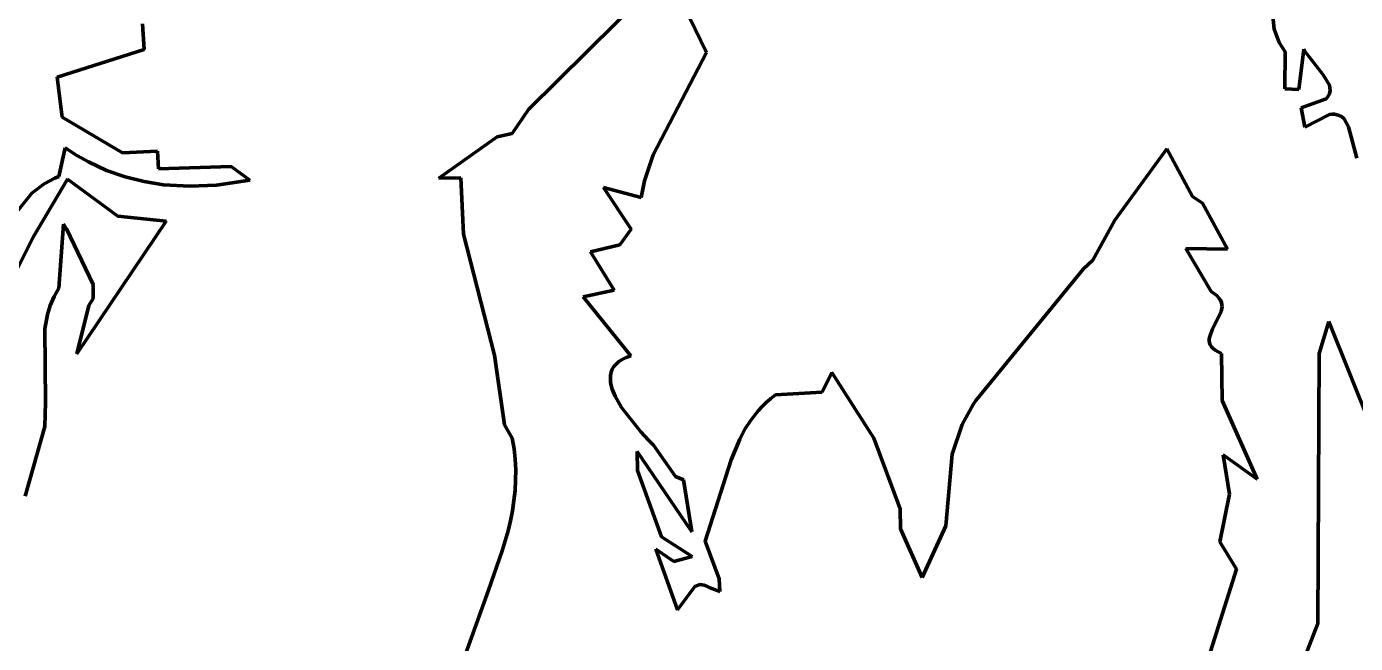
# Model space of a CAD drawing. Header units: millimetres. Extents: x 0 to 7.9, y 0 to 11.
# Drawn here: x 2.153 to 3.459, y 7.772 to 8.378 of the extents above; entities that cross this region are included whole.
import ezdxf

# ---------------------------------------------------------------- set-up
doc = ezdxf.new("R2010")
doc.units = ezdxf.units.MM
doc.layers.add('color#020202ff', color=7, linetype='CONTINUOUS', lineweight=100)
doc.layers.add('color#ffffffff', color=7, linetype='CONTINUOUS', lineweight=100)

msp = doc.modelspace()

# ---------------------------------------------------------------- linework, layer by layer
at = {"layer": 'color#020202ff'}
for p, q in [((3.3715, 8.4478), (3.3787, 8.3758)), ((2.7826, 8.4318), (2.6461, 8.2967)), ((2.8209, 8.3528), (2.7826, 8.4318)), ((2.2685, 8.3556), (2.2668, 8.381)), ((3.3787, 8.3758), (3.3839, 8.3626)), ((3.3839, 8.3626), (3.3897, 8.3533)), ((2.1831, 8.3285), (2.2685, 8.3556)), ((2.7686, 8.2523), (2.8209, 8.3528)), ((3.3897, 8.3533), (3.3894, 8.3171)), ((3.4032, 8.3164), (3.4081, 8.3559)), ((3.4081, 8.3559), (3.4087, 8.3543)), ((3.4087, 8.3543), (3.4271, 8.3307)), ((3.4271, 8.3307), (3.4331, 8.3206)), ((2.1878, 8.2892), (2.1831, 8.3285)), ((3.4331, 8.3206), (3.4338, 8.3155)), ((3.3894, 8.3171), (3.4032, 8.3164)), ((3.4299, 8.3072), (3.4055, 8.2983)), ((3.4313, 8.3089), (3.4299, 8.3072)), ((3.4331, 8.3122), (3.4313, 8.3089)), ((3.4338, 8.3155), (3.4331, 8.3122)), ((2.6461, 8.2967), (2.6301, 8.2733)), ((3.4055, 8.2983), (3.409, 8.2795)), ((3.409, 8.2795), (3.4333, 8.2919)), ((3.4333, 8.2919), (3.4357, 8.2921)), ((3.4357, 8.2921), (3.438, 8.2921)), ((3.438, 8.2921), (3.4419, 8.2913)), ((2.2473, 8.2543), (2.1878, 8.2892)), ((3.4419, 8.2913), (3.4451, 8.2898)), ((3.4451, 8.2898), (3.4477, 8.2876)), ((3.4477, 8.2876), (3.452, 8.2798)), ((3.452, 8.2798), (3.4602, 8.2489)), ((2.6155, 8.27), (2.5581, 8.2294)), ((2.6301, 8.2733), (2.6155, 8.27)), ((2.1845, 8.2309), (2.191, 8.2591)), ((2.191, 8.2591), (2.2022, 8.2517)), ((2.2815, 8.2559), (2.2473, 8.2543)), ((2.2827, 8.2384), (2.2815, 8.2559)), ((3.2735, 8.2582), (3.2223, 8.1881)), ((3.2986, 8.2112), (3.2735, 8.2582)), ((2.2022, 8.2517), (2.2137, 8.2452)), ((2.2137, 8.2452), (2.2315, 8.237)), ((2.3541, 8.2409), (2.2827, 8.2384)), ((2.3723, 8.2275), (2.3541, 8.2409)), ((2.76, 8.2266), (2.7686, 8.2523)), ((2.1931, 8.2282), (2.1594, 8.1713)), ((2.1703, 8.2238), (2.1808, 8.2294)), ((2.1808, 8.2294), (2.1845, 8.2309)), ((2.2427, 8.1921), (2.1931, 8.2282)), ((2.2315, 8.237), (2.2498, 8.2305)), ((2.2498, 8.2305), (2.2685, 8.2259)), ((2.3396, 8.2225), (2.3723, 8.2275)), ((2.5581, 8.2294), (2.5795, 8.2295)), ((2.5795, 8.2295), (2.5822, 8.1742)), ((2.7567, 8.2103), (2.76, 8.2266)), ((2.107, 8.1508), (2.158, 8.2145)), ((2.158, 8.2145), (2.1703, 8.2238)), ((2.2685, 8.2259), (2.2876, 8.2229)), ((2.2876, 8.2229), (2.3135, 8.2214)), ((2.3135, 8.2214), (2.3396, 8.2225)), ((2.7471, 8.1792), (2.72, 8.22)), ((2.72, 8.22), (2.7567, 8.2103)), ((3.3084, 8.2049), (3.2986, 8.2112)), ((3.3331, 8.1597), (3.3084, 8.2049)), ((2.2023, 8.0567), (2.2902, 8.1871)), ((2.2902, 8.1871), (2.2427, 8.1921)), ((3.2223, 8.1881), (3.2008, 8.1487)), ((2.1848, 8.1214), (2.1892, 8.184)), ((2.1892, 8.184), (2.1921, 8.1794)), ((2.1921, 8.1794), (2.2183, 8.125)), ((2.5822, 8.1742), (2.6127, 8.0554)), ((2.7359, 8.1639), (2.7471, 8.1792)), ((2.1594, 8.1713), (2.1382, 8.1287)), ((2.7071, 8.1571), (2.7359, 8.1639)), ((2.7302, 8.1193), (2.7071, 8.1571)), ((3.2008, 8.1487), (3.1914, 8.1404)), ((3.3171, 8.1179), (3.2922, 8.1602)), ((3.2922, 8.1602), (3.3331, 8.1597)), ((3.1914, 8.1404), (3.0858, 8.0108)), ((2.2183, 8.125), (2.2184, 8.1112)), ((2.1762, 8.1043), (2.1799, 8.113)), ((2.1799, 8.113), (2.1848, 8.1214)), ((2.2184, 8.1112), (2.2141, 8.1043)), ((2.6999, 8.1127), (2.7302, 8.1193)), ((2.7467, 8.0548), (2.6999, 8.1127)), ((3.3202, 8.1158), (3.3171, 8.1179)), ((3.3227, 8.1137), (3.3202, 8.1158)), ((3.3246, 8.1116), (3.3227, 8.1137)), ((3.326, 8.1094), (3.3246, 8.1116)), ((3.327, 8.1073), (3.326, 8.1094)), ((2.1734, 8.0954), (2.1762, 8.1043)), ((2.2141, 8.1043), (2.2023, 8.0567)), ((3.318, 8.0802), (3.3269, 8.0983)), ((3.3269, 8.0983), (3.3276, 8.1028)), ((3.3275, 8.105), (3.327, 8.1073)), ((3.3276, 8.1028), (3.3275, 8.105)), ((2.1708, 8.0815), (2.1734, 8.0954)), ((3.4326, 8.0885), (3.423, 8.0571)), ((3.4739, 7.9858), (3.4326, 8.0885)), ((2.1717, 8.009), (2.1708, 8.0815)), ((3.315, 8.0696), (3.3151, 8.0716)), ((3.3153, 8.0676), (3.315, 8.0696)), ((3.3151, 8.0716), (3.3155, 8.0737)), ((3.3155, 8.0737), (3.318, 8.0802)), ((3.316, 8.0657), (3.3153, 8.0676)), ((3.3172, 8.0638), (3.316, 8.0657)), ((3.3188, 8.062), (3.3172, 8.0638)), ((3.321, 8.0603), (3.3188, 8.062)), ((3.3238, 8.0586), (3.321, 8.0603)), ((3.3272, 8.057), (3.3238, 8.0586)), ((3.3278, 8.0108), (3.3272, 8.057)), ((3.423, 8.0571), (3.4219, 7.7919)), ((2.6127, 8.0554), (2.6226, 7.9869)), ((2.7284, 8.0416), (2.73, 8.0443)), ((2.73, 8.0443), (2.7322, 8.0468)), ((2.7322, 8.0468), (2.7349, 8.0492)), ((2.7349, 8.0492), (2.7382, 8.0513)), ((2.7382, 8.0513), (2.7421, 8.0532)), ((2.7421, 8.0532), (2.7467, 8.0548)), ((2.7266, 8.0324), (2.7267, 8.0356)), ((2.7268, 8.0291), (2.7266, 8.0324)), ((2.7267, 8.0356), (2.7273, 8.0387)), ((2.7273, 8.0387), (2.7284, 8.0416)), ((2.9442, 8.0383), (2.9348, 8.0193)), ((2.9855, 7.9741), (2.9442, 8.0383)), ((2.7274, 8.0257), (2.7268, 8.0291)), ((2.7284, 8.0222), (2.7274, 8.0257)), ((2.7313, 8.0151), (2.7284, 8.0222)), ((2.9348, 8.0193), (2.8889, 8.0165)), ((2.1708, 7.9853), (2.1717, 8.009)), ((2.7375, 8.0041), (2.7313, 8.0151)), ((2.8756, 8.0049), (2.8717, 8.0008)), ((2.8797, 8.0089), (2.8756, 8.0049)), ((2.8842, 8.0128), (2.8797, 8.0089)), ((2.8889, 8.0165), (2.8842, 8.0128)), ((3.0832, 8.007), (3.0723, 7.9874)), ((3.0858, 8.0108), (3.0832, 8.007)), ((3.362, 7.9338), (3.3278, 8.0108)), ((2.7564, 7.9802), (2.7375, 8.0041)), ((2.8648, 7.992), (2.8588, 7.9828)), ((2.8717, 8.0008), (2.8648, 7.992)), ((2.1515, 7.917), (2.1708, 7.9853)), ((2.6226, 7.9869), (2.63, 7.9741)), ((2.7643, 7.9717), (2.7564, 7.9802)), ((2.8588, 7.9828), (2.8537, 7.9731)), ((3.0723, 7.9874), (3.0623, 7.9584)), ((2.63, 7.9741), (2.6319, 7.9636)), ((2.769, 7.967), (2.7643, 7.9717)), ((2.7905, 7.9364), (2.769, 7.967)), ((2.8537, 7.9731), (2.8452, 7.9528)), ((3.0114, 7.9047), (2.9855, 7.9741)), ((2.6319, 7.9636), (2.633, 7.9532)), ((2.633, 7.9532), (2.6336, 7.9429)), ((2.7531, 7.9423), (2.753, 7.9608)), ((2.753, 7.9608), (2.8067, 7.882)), ((2.8452, 7.9528), (2.8197, 7.8729)), ((3.0623, 7.9584), (3.0562, 7.8877)), ((3.3349, 7.9189), (3.3288, 7.9575)), ((3.3288, 7.9575), (3.362, 7.9338)), ((2.6336, 7.9429), (2.6335, 7.9327)), ((2.7769, 7.8771), (2.7531, 7.9423)), ((2.6335, 7.9327), (2.6329, 7.9226)), ((2.7984, 7.9331), (2.7905, 7.9364)), ((2.8067, 7.882), (2.7984, 7.9331)), ((2.6329, 7.9226), (2.6318, 7.9126)), ((3.3254, 7.8722), (3.3349, 7.9189)), ((2.6303, 7.9026), (2.6283, 7.8927)), ((2.6318, 7.9126), (2.6303, 7.9026)), ((3.0117, 7.8849), (3.0114, 7.9047)), ((2.6283, 7.8927), (2.626, 7.8829)), ((3.0562, 7.8877), (3.0331, 7.8371)), ((2.626, 7.8829), (2.6204, 7.8634)), ((2.8069, 7.8578), (2.7769, 7.8771)), ((3.0331, 7.8371), (3.0117, 7.8849)), ((2.6204, 7.8634), (2.6069, 7.8248)), ((2.7924, 7.8053), (2.7712, 7.8649)), ((2.7712, 7.8649), (2.7891, 7.8529)), ((2.8197, 7.8729), (2.8335, 7.8357)), ((3.342, 7.8453), (3.3254, 7.8722)), ((2.7891, 7.8529), (2.8069, 7.8578)), ((2.8335, 7.8357), (2.8341, 7.8233)), ((3.3083, 7.7394), (3.342, 7.8453)), ((2.6069, 7.8248), (2.5827, 7.7571)), ((2.8095, 7.8283), (2.7924, 7.8053)), ((2.8145, 7.8302), (2.8095, 7.8283)), ((2.8188, 7.8297), (2.8145, 7.8302)), ((2.822, 7.8284), (2.8188, 7.8297)), ((2.8237, 7.8274), (2.822, 7.8284)), ((2.8341, 7.8233), (2.8237, 7.8274)), ((3.4219, 7.7919), (3.4046, 7.748))]:
    msp.add_line(p, q, dxfattribs=at)
at = {"layer": 'color#ffffffff'}
for p, q in [((3.3787, 8.3758), (3.3715, 8.4478)), ((2.6461, 8.2967), (2.7826, 8.4318)), ((2.7826, 8.4318), (2.8209, 8.3528)), ((2.2668, 8.381), (2.2685, 8.3556)), ((3.3839, 8.3626), (3.3787, 8.3758)), ((3.3897, 8.3533), (3.3839, 8.3626)), ((2.2685, 8.3556), (2.1831, 8.3285)), ((2.8209, 8.3528), (2.7686, 8.2523)), ((3.3894, 8.3171), (3.3897, 8.3533)), ((3.4081, 8.3559), (3.4032, 8.3164)), ((3.4087, 8.3543), (3.4081, 8.3559)), ((3.4271, 8.3307), (3.4087, 8.3543)), ((3.4331, 8.3206), (3.4271, 8.3307)), ((2.1831, 8.3285), (2.1878, 8.2892)), ((3.4338, 8.3155), (3.4331, 8.3206)), ((3.4032, 8.3164), (3.3894, 8.3171)), ((3.4055, 8.2983), (3.4299, 8.3072)), ((3.4299, 8.3072), (3.4313, 8.3089)), ((3.4313, 8.3089), (3.4331, 8.3122)), ((3.4331, 8.3122), (3.4338, 8.3155)), ((2.6301, 8.2733), (2.6461, 8.2967)), ((3.409, 8.2795), (3.4055, 8.2983)), ((3.4333, 8.2919), (3.409, 8.2795)), ((3.4357, 8.2921), (3.4333, 8.2919)), ((3.438, 8.2921), (3.4357, 8.2921)), ((3.4419, 8.2913), (3.438, 8.2921)), ((2.1878, 8.2892), (2.2473, 8.2543)), ((3.4451, 8.2898), (3.4419, 8.2913)), ((3.4477, 8.2876), (3.4451, 8.2898)), ((3.452, 8.2798), (3.4477, 8.2876)), ((3.4602, 8.2489), (3.452, 8.2798)), ((2.5581, 8.2294), (2.6155, 8.27)), ((2.6155, 8.27), (2.6301, 8.2733)), ((2.191, 8.2591), (2.1845, 8.2309)), ((2.2022, 8.2517), (2.191, 8.2591)), ((2.2473, 8.2543), (2.2815, 8.2559)), ((2.2815, 8.2559), (2.2827, 8.2384)), ((3.2223, 8.1881), (3.2735, 8.2582)), ((3.2735, 8.2582), (3.2986, 8.2112)), ((2.2137, 8.2452), (2.2022, 8.2517)), ((2.2315, 8.237), (2.2137, 8.2452)), ((2.2827, 8.2384), (2.3541, 8.2409)), ((2.3541, 8.2409), (2.3723, 8.2275)), ((2.7686, 8.2523), (2.76, 8.2266)), ((2.1594, 8.1713), (2.1931, 8.2282)), ((2.1808, 8.2294), (2.1703, 8.2238)), ((2.1845, 8.2309), (2.1808, 8.2294)), ((2.1931, 8.2282), (2.2427, 8.1921)), ((2.2498, 8.2305), (2.2315, 8.237)), ((2.2685, 8.2259), (2.2498, 8.2305)), ((2.3723, 8.2275), (2.3396, 8.2225)), ((2.5795, 8.2295), (2.5581, 8.2294)), ((2.5822, 8.1742), (2.5795, 8.2295)), ((2.76, 8.2266), (2.7567, 8.2103)), ((2.158, 8.2145), (2.107, 8.1508)), ((2.1703, 8.2238), (2.158, 8.2145)), ((2.2876, 8.2229), (2.2685, 8.2259)), ((2.3135, 8.2214), (2.2876, 8.2229)), ((2.3396, 8.2225), (2.3135, 8.2214)), ((2.7567, 8.2103), (2.72, 8.22)), ((2.72, 8.22), (2.7471, 8.1792)), ((3.2986, 8.2112), (3.3084, 8.2049)), ((3.3084, 8.2049), (3.3331, 8.1597)), ((2.2902, 8.1871), (2.2023, 8.0567)), ((2.2427, 8.1921), (2.2902, 8.1871)), ((3.2008, 8.1487), (3.2223, 8.1881)), ((2.1892, 8.184), (2.1848, 8.1214)), ((2.1921, 8.1794), (2.1892, 8.184)), ((2.2183, 8.125), (2.1921, 8.1794)), ((2.6127, 8.0554), (2.5822, 8.1742)), ((2.7471, 8.1792), (2.7359, 8.1639)), ((2.1382, 8.1287), (2.1594, 8.1713)), ((2.7359, 8.1639), (2.7071, 8.1571)), ((2.7071, 8.1571), (2.7302, 8.1193)), ((3.1914, 8.1404), (3.2008, 8.1487)), ((3.3331, 8.1597), (3.2922, 8.1602)), ((3.2922, 8.1602), (3.3171, 8.1179)), ((3.0858, 8.0108), (3.1914, 8.1404)), ((2.2184, 8.1112), (2.2183, 8.125)), ((2.1799, 8.113), (2.1762, 8.1043)), ((2.1848, 8.1214), (2.1799, 8.113)), ((2.2141, 8.1043), (2.2184, 8.1112)), ((2.7302, 8.1193), (2.6999, 8.1127)), ((2.6999, 8.1127), (2.7467, 8.0548)), ((3.3171, 8.1179), (3.3202, 8.1158)), ((3.3202, 8.1158), (3.3227, 8.1137)), ((3.3227, 8.1137), (3.3246, 8.1116)), ((3.3246, 8.1116), (3.326, 8.1094)), ((3.326, 8.1094), (3.327, 8.1073)), ((2.1762, 8.1043), (2.1734, 8.0954)), ((2.2023, 8.0567), (2.2141, 8.1043)), ((3.3269, 8.0983), (3.318, 8.0802)), ((3.3276, 8.1028), (3.3269, 8.0983)), ((3.327, 8.1073), (3.3275, 8.105)), ((3.3275, 8.105), (3.3276, 8.1028)), ((2.1734, 8.0954), (2.1708, 8.0815)), ((3.423, 8.0571), (3.4326, 8.0885)), ((3.4326, 8.0885), (3.4739, 7.9858)), ((2.1708, 8.0815), (2.1717, 8.009)), ((3.3151, 8.0716), (3.315, 8.0696)), ((3.315, 8.0696), (3.3153, 8.0676)), ((3.3155, 8.0737), (3.3151, 8.0716)), ((3.318, 8.0802), (3.3155, 8.0737)), ((3.3153, 8.0676), (3.316, 8.0657)), ((3.316, 8.0657), (3.3172, 8.0638)), ((3.3172, 8.0638), (3.3188, 8.062)), ((3.3188, 8.062), (3.321, 8.0603)), ((3.321, 8.0603), (3.3238, 8.0586)), ((3.3238, 8.0586), (3.3272, 8.057)), ((3.3272, 8.057), (3.3278, 8.0108)), ((3.4219, 7.7919), (3.423, 8.0571)), ((2.6226, 7.9869), (2.6127, 8.0554)), ((2.73, 8.0443), (2.7284, 8.0416)), ((2.7322, 8.0468), (2.73, 8.0443)), ((2.7349, 8.0492), (2.7322, 8.0468)), ((2.7382, 8.0513), (2.7349, 8.0492)), ((2.7421, 8.0532), (2.7382, 8.0513)), ((2.7467, 8.0548), (2.7421, 8.0532)), ((2.7267, 8.0356), (2.7266, 8.0324)), ((2.7266, 8.0324), (2.7268, 8.0291)), ((2.7273, 8.0387), (2.7267, 8.0356)), ((2.7284, 8.0416), (2.7273, 8.0387)), ((2.9348, 8.0193), (2.9442, 8.0383)), ((2.9442, 8.0383), (2.9855, 7.9741)), ((2.7268, 8.0291), (2.7274, 8.0257)), ((2.7274, 8.0257), (2.7284, 8.0222)), ((2.7284, 8.0222), (2.7313, 8.0151)), ((2.8889, 8.0165), (2.9348, 8.0193)), ((2.1717, 8.009), (2.1708, 7.9853)), ((2.7313, 8.0151), (2.7375, 8.0041)), ((2.8717, 8.0008), (2.8756, 8.0049)), ((2.8756, 8.0049), (2.8797, 8.0089)), ((2.8797, 8.0089), (2.8842, 8.0128)), ((2.8842, 8.0128), (2.8889, 8.0165)), ((3.0723, 7.9874), (3.0832, 8.007)), ((3.0832, 8.007), (3.0858, 8.0108)), ((3.3278, 8.0108), (3.362, 7.9338)), ((2.7375, 8.0041), (2.7564, 7.9802)), ((2.8588, 7.9828), (2.8648, 7.992)), ((2.8648, 7.992), (2.8717, 8.0008)), ((2.1708, 7.9853), (2.1515, 7.917)), ((2.63, 7.9741), (2.6226, 7.9869)), ((2.7564, 7.9802), (2.7643, 7.9717)), ((2.8537, 7.9731), (2.8588, 7.9828)), ((3.0623, 7.9584), (3.0723, 7.9874)), ((2.6319, 7.9636), (2.63, 7.9741)), ((2.7643, 7.9717), (2.769, 7.967)), ((2.769, 7.967), (2.7905, 7.9364)), ((2.8452, 7.9528), (2.8537, 7.9731)), ((2.9855, 7.9741), (3.0114, 7.9047)), ((2.633, 7.9532), (2.6319, 7.9636)), ((2.6336, 7.9429), (2.633, 7.9532)), ((2.8067, 7.882), (2.753, 7.9608)), ((2.753, 7.9608), (2.7531, 7.9423)), ((2.8197, 7.8729), (2.8452, 7.9528)), ((3.0562, 7.8877), (3.0623, 7.9584)), ((3.362, 7.9338), (3.3288, 7.9575)), ((3.3288, 7.9575), (3.3349, 7.9189)), ((2.6335, 7.9327), (2.6336, 7.9429)), ((2.7531, 7.9423), (2.7769, 7.8771)), ((2.6329, 7.9226), (2.6335, 7.9327)), ((2.7905, 7.9364), (2.7984, 7.9331)), ((2.7984, 7.9331), (2.8067, 7.882)), ((2.6318, 7.9126), (2.6329, 7.9226)), ((3.3349, 7.9189), (3.3254, 7.8722)), ((2.6283, 7.8927), (2.6303, 7.9026)), ((2.6303, 7.9026), (2.6318, 7.9126)), ((3.0114, 7.9047), (3.0117, 7.8849)), ((2.626, 7.8829), (2.6283, 7.8927)), ((3.0331, 7.8371), (3.0562, 7.8877)), ((2.6204, 7.8634), (2.626, 7.8829)), ((2.7769, 7.8771), (2.8069, 7.8578)), ((3.0117, 7.8849), (3.0331, 7.8371)), ((2.6069, 7.8248), (2.6204, 7.8634)), ((2.7891, 7.8529), (2.7712, 7.8649)), ((2.7712, 7.8649), (2.7924, 7.8053)), ((2.8335, 7.8357), (2.8197, 7.8729)), ((3.3254, 7.8722), (3.342, 7.8453)), ((2.8069, 7.8578), (2.7891, 7.8529)), ((2.8341, 7.8233), (2.8335, 7.8357)), ((3.342, 7.8453), (3.3083, 7.7394)), ((2.5827, 7.7571), (2.6069, 7.8248)), ((2.7924, 7.8053), (2.8095, 7.8283)), ((2.8095, 7.8283), (2.8145, 7.8302)), ((2.8145, 7.8302), (2.8188, 7.8297)), ((2.8188, 7.8297), (2.822, 7.8284)), ((2.822, 7.8284), (2.8237, 7.8274)), ((2.8237, 7.8274), (2.8341, 7.8233)), ((3.4046, 7.748), (3.4219, 7.7919))]:
    msp.add_line(p, q, dxfattribs=at)

doc.saveas('drawing.dxf')
